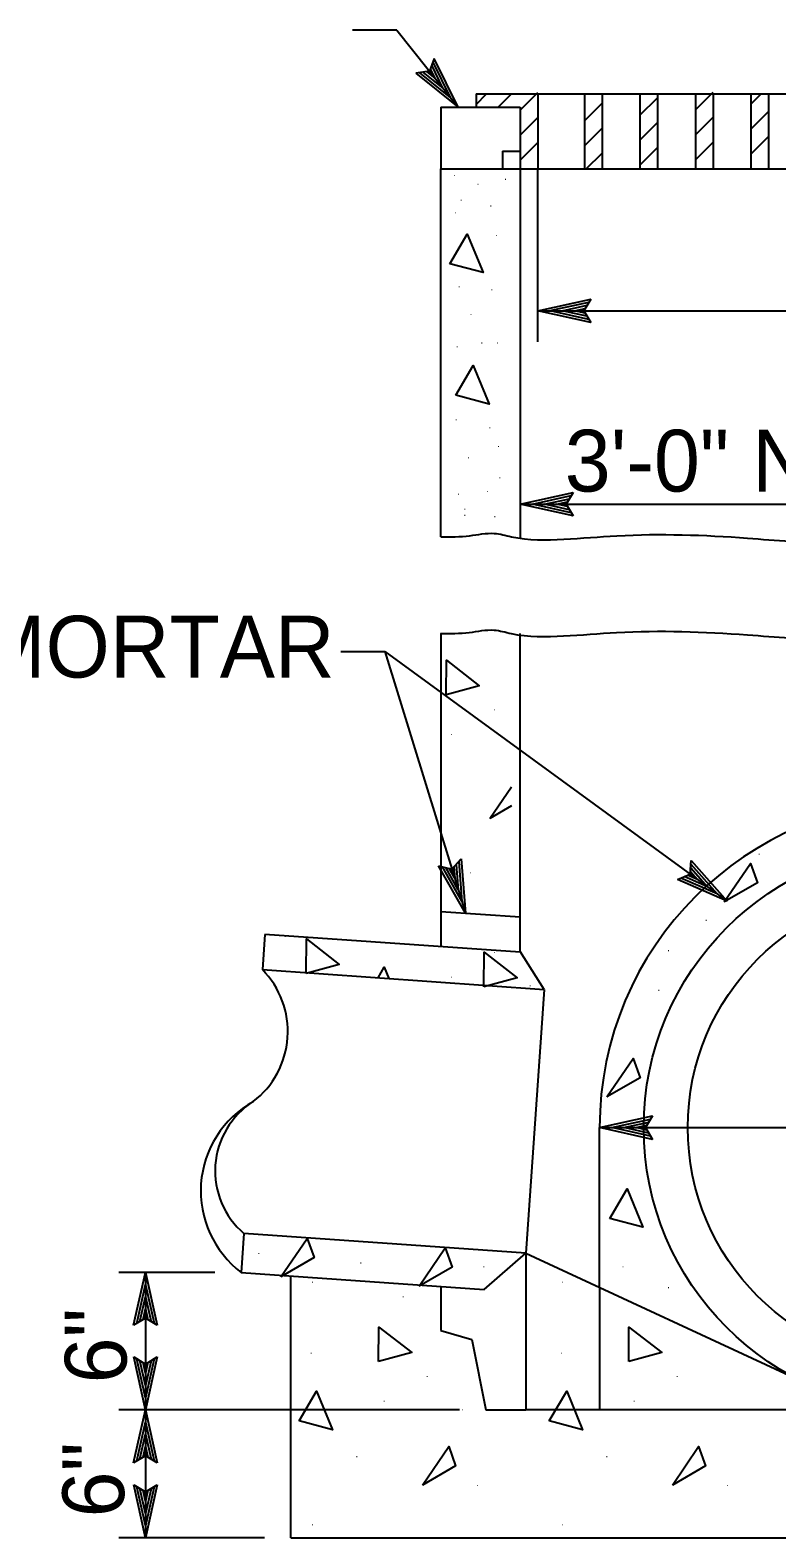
# Model space of a CAD drawing. Extents: x -894 to 866, y -476 to 714.
# Drawn here: x -668.3 to -583.7, y 283.4 to 454.3 of the extents above; entities that cross this region are included whole.
import ezdxf

# ---------------------------------------------------------------- set-up
doc = ezdxf.new("R2010")
doc.units = 0
for name, color, linetype in [('56 Stage 3 Anno', 7, 'Continuous'), ('57 Undefined', 7, 'Continuous'), ('59 Sndwall Anno', 7, 'Continuous'), ('60 Nongeo Data', 7, 'Continuous')]:
    doc.layers.add(name, color=color, linetype=linetype)

msp = doc.modelspace()

# ---------------------------------------------------------------- linework, layer by layer
at = {"layer": '56 Stage 3 Anno'}
for p, q in [((-626.76, 454.25), (-631.76, 454.25)), ((-626.76, 454.25), (-619.81, 445.52)), ((-623.05, 449.59), (-624.59, 449.38)), ((-624.18, 449.43), (-620.67, 446.6)), ((-623.75, 449.47), (-621.53, 447.68)), ((-623.37, 449.55), (-622.39, 448.76)), ((-622.5, 451.04), (-623.05, 449.59)), ((-622.39, 448.76), (-622.93, 449.87)), ((-621.53, 447.68), (-622.8, 450.28)), ((-620.67, 446.61), (-622.64, 450.63)), ((-619.81, 445.52), (-622.5, 451.04)), ((-622.5, 451.04), (-622.5, 451.04)), ((-624.59, 449.38), (-624.59, 449.38)), ((-624.59, 449.38), (-619.81, 445.52)), ((-619.81, 445.52), (-619.81, 445.52)), ((-610.76, 418.91), (-610.76, 438.52)), ((-610.76, 422.45), (-604.76, 423.78)), ((-604.76, 423.78), (-605.56, 422.45)), ((-604.76, 423.78), (-604.76, 423.78)), ((-610.76, 422.45), (-522.76, 422.45)), ((-604.76, 421.11), (-610.76, 422.45)), ((-610.76, 422.45), (-610.76, 422.45)), ((-604.98, 421.47), (-609.38, 422.45)), ((-609.37, 422.46), (-605, 423.43)), ((-608, 422.45), (-605.17, 423.08)), ((-605.21, 421.83), (-608, 422.45)), ((-606.62, 422.45), (-605.41, 422.72)), ((-605.39, 422.18), (-606.62, 422.45)), ((-605.56, 422.45), (-604.76, 421.11)), ((-604.76, 421.11), (-604.76, 421.11)), ((-612.76, 400.53), (-606.76, 401.86)), ((-606.76, 401.86), (-607.56, 400.53)), ((-606.76, 401.86), (-606.76, 401.86)), ((-612.76, 400.53), (-520.76, 400.53)), ((-606.76, 399.19), (-612.76, 400.53)), ((-612.76, 400.53), (-612.76, 400.53)), ((-606.98, 399.54), (-611.38, 400.53)), ((-611.37, 400.53), (-607, 401.5)), ((-610, 400.52), (-607.17, 401.15)), ((-607.21, 399.9), (-610, 400.52)), ((-608.62, 400.52), (-607.41, 400.79)), ((-607.39, 400.25), (-608.62, 400.52)), ((-607.56, 400.53), (-606.76, 399.19)), ((-606.76, 399.19), (-606.76, 399.19)), ((-633.1, 383.82), (-628.1, 383.82)), ((-628.1, 383.82), (-618.97, 354.19)), ((-628.1, 383.82), (-589.31, 355.53)), ((-618.97, 354.19), (-622.01, 359.53)), ((-622.01, 359.53), (-622.01, 359.53)), ((-622.01, 359.53), (-620.5, 359.16)), ((-619.38, 355.52), (-621.59, 359.41)), ((-619.78, 356.83), (-621.21, 359.34)), ((-620.19, 358.15), (-620.8, 359.23)), ((-620.5, 359.16), (-619.46, 360.32)), ((-620.29, 359.4), (-620.19, 358.15)), ((-620.01, 359.67), (-619.78, 356.83)), ((-619.73, 360), (-619.37, 355.51)), ((-619.46, 360.32), (-619.46, 360.32)), ((-619.46, 360.32), (-618.97, 354.19)), ((-593.51, 358.6), (-593.37, 360.15)), ((-593.49, 358.92), (-592.66, 357.98)), ((-593.43, 359.31), (-591.54, 357.16)), ((-593.4, 359.73), (-590.43, 356.35)), ((-593.37, 360.15), (-593.37, 360.15)), ((-593.37, 360.15), (-589.31, 355.53)), ((-594.94, 357.99), (-593.51, 358.6)), ((-589.31, 355.53), (-594.94, 357.99)), ((-594.94, 357.99), (-594.94, 357.99)), ((-590.44, 356.35), (-594.54, 358.14)), ((-591.54, 357.16), (-594.19, 358.32)), ((-592.66, 357.98), (-593.79, 358.47)), ((-589.31, 355.53), (-589.31, 355.53)), ((-618.97, 354.19), (-618.97, 354.19)), ((-603.76, 329.87), (-597.76, 331.2)), ((-603.76, 329.87), (-529.76, 329.87)), ((-597.76, 328.53), (-603.76, 329.87)), ((-603.76, 329.87), (-603.76, 329.87)), ((-597.98, 328.89), (-602.38, 329.87)), ((-602.37, 329.88), (-598, 330.84)), ((-601, 329.87), (-598.17, 330.5)), ((-598.21, 329.25), (-601, 329.87)), ((-599.62, 329.87), (-598.41, 330.14)), ((-598.39, 329.59), (-599.62, 329.87)), ((-597.76, 331.2), (-598.56, 329.87)), ((-598.56, 329.87), (-597.76, 328.53)), ((-597.76, 331.2), (-597.76, 331.2)), ((-597.76, 328.53), (-597.76, 328.53)), ((-647.39, 313.46), (-658.25, 313.46)), ((-656.59, 307.46), (-655.25, 313.46)), ((-655.25, 313.46), (-655.25, 297.87)), ((-655.25, 313.46), (-655.25, 313.46)), ((-655.25, 313.46), (-653.92, 307.46)), ((-656.23, 307.67), (-655.25, 312.08)), ((-655.24, 312.06), (-654.28, 307.69)), ((-655.87, 307.91), (-655.25, 310.69)), ((-655.52, 308.08), (-655.25, 309.31)), ((-655.25, 310.69), (-654.62, 307.87)), ((-655.25, 309.31), (-654.98, 308.1)), ((-655.25, 308.26), (-656.59, 307.46)), ((-653.92, 307.46), (-655.25, 308.26)), ((-656.59, 307.46), (-656.59, 307.46)), ((-653.92, 307.46), (-653.92, 307.46)), ((-655.25, 297.87), (-656.58, 303.87)), ((-656.58, 303.87), (-656.58, 303.87)), ((-656.58, 303.87), (-655.25, 303.07)), ((-655.25, 299.26), (-656.22, 303.64)), ((-655.24, 300.64), (-655.87, 303.46)), ((-655.24, 302.02), (-655.51, 303.23)), ((-655.25, 303.07), (-653.91, 303.87)), ((-653.91, 303.87), (-655.25, 297.87)), ((-654.26, 303.66), (-655.25, 299.25)), ((-654.62, 303.42), (-655.24, 300.64)), ((-654.97, 303.25), (-655.24, 302.02)), ((-653.91, 303.87), (-653.91, 303.87)), ((-619.66, 297.87), (-658.25, 297.87)), ((-656.59, 291.87), (-655.25, 297.87)), ((-655.25, 297.87), (-655.25, 283.37)), ((-655.25, 297.87), (-655.25, 297.87)), ((-655.25, 297.87), (-655.25, 297.87)), ((-655.25, 297.87), (-653.92, 291.87)), ((-656.23, 292.09), (-655.25, 296.49)), ((-655.24, 296.48), (-654.28, 292.11)), ((-655.87, 292.32), (-655.25, 295.11)), ((-655.25, 295.11), (-654.62, 292.29)), ((-655.25, 292.67), (-656.59, 291.87)), ((-655.52, 292.5), (-655.25, 293.73)), ((-655.25, 293.73), (-654.98, 292.52)), ((-653.92, 291.87), (-655.25, 292.67)), ((-656.59, 291.87), (-656.59, 291.87)), ((-653.92, 291.87), (-653.92, 291.87)), ((-655.25, 283.37), (-656.58, 289.37)), ((-656.58, 289.37), (-656.58, 289.37)), ((-656.58, 289.37), (-655.25, 288.57)), ((-655.25, 284.76), (-656.22, 289.14)), ((-655.24, 286.14), (-655.87, 288.96)), ((-655.25, 288.57), (-653.91, 289.37)), ((-653.91, 289.37), (-655.25, 283.37)), ((-654.26, 289.16), (-655.25, 284.75)), ((-654.62, 288.92), (-655.24, 286.14)), ((-653.91, 289.37), (-653.91, 289.37)), ((-655.24, 287.52), (-655.51, 288.73)), ((-654.97, 288.75), (-655.24, 287.52)), ((-641.76, 283.37), (-658.25, 283.37)), ((-655.25, 283.37), (-655.25, 283.37))]:
    msp.add_line(p, q, dxfattribs=at)
at = {"layer": '59 Sndwall Anno'}
for p, q in [((-617.76, 445.83), (-616.58, 447.02)), ((-615.25, 445.52), (-613.75, 447.02)), ((-612.76, 445.17), (-610.76, 447.17)), ((-599.19, 444.6), (-597.19, 446.6)), ((-592.9, 445.23), (-590.9, 447.23)), ((-586.62, 445.86), (-585.46, 447.02)), ((-612.76, 442.34), (-610.76, 444.34)), ((-605.48, 443.97), (-603.48, 445.97)), ((-592.9, 442.4), (-590.9, 444.4)), ((-586.62, 443.03), (-584.62, 445.03)), ((-605.48, 441.14), (-603.48, 443.14)), ((-599.19, 441.77), (-597.19, 443.77)), ((-612.76, 439.52), (-610.76, 441.52)), ((-599.19, 438.94), (-597.19, 440.94)), ((-592.9, 439.57), (-590.9, 441.57)), ((-586.62, 440.2), (-584.62, 442.2)), ((-605.28, 438.52), (-603.48, 440.32))]:
    msp.add_line(p, q, dxfattribs=at)
for points in [[(-620.74, 427.77), (-618.76, 431.13), (-616.98, 426.78)], [(-620.06, 412.87), (-618.08, 416.24), (-616.3, 411.88)], [(-621.16, 378.92), (-621.13, 382.83), (-617.41, 379.95)], [(-589.63, 355.44), (-586.66, 359.79), (-585.87, 357.62)], [(-637.03, 347.34), (-637, 351.25), (-633.28, 348.37)], [(-616.87, 345.84), (-616.84, 349.74), (-613.12, 346.86)], [(-602.93, 333.34), (-599.96, 337.69), (-599.17, 335.52)], [(-602.61, 319.57), (-600.63, 322.94), (-598.85, 318.59)], [(-639.89, 312.96), (-636.92, 317.31), (-636.13, 315.13)], [(-624.23, 311.88), (-621.27, 316.24), (-620.47, 314.06)], [(-628.81, 303.36), (-628.78, 307.26), (-625.06, 304.38)], [(-600.46, 303.36), (-600.43, 307.26), (-596.71, 304.38)], [(-637.82, 296.62), (-635.84, 299.98), (-634.06, 295.63)], [(-609.47, 296.62), (-607.49, 299.98), (-605.71, 295.63)], [(-623.84, 289.35), (-620.87, 293.71), (-620.08, 291.53)], [(-595.49, 289.35), (-592.53, 293.71), (-591.74, 291.53)]]:
    msp.add_lwpolyline(points, close=True, dxfattribs=at)
for points in [[(-616.19, 364.92), (-613.76, 368.48)], [(-613.76, 366.32), (-616.19, 364.92)], [(-628.88, 346.86), (-628.19, 348.04), (-627.67, 346.78)]]:
    msp.add_lwpolyline(points, dxfattribs=at)
at = {"layer": '60 Nongeo Data'}
for p, q in [((-617.76, 447.02), (-617.76, 445.52)), ((-617.76, 447.02), (-612.26, 447.02)), ((-612.26, 447.02), (-521.26, 447.02)), ((-610.76, 447.02), (-610.76, 438.52)), ((-605.48, 447.02), (-605.48, 438.52)), ((-603.48, 447.02), (-603.48, 438.52)), ((-599.19, 447.02), (-599.19, 438.52)), ((-597.19, 447.02), (-597.19, 438.52)), ((-592.9, 447.02), (-592.9, 438.52)), ((-590.9, 447.02), (-590.9, 438.52)), ((-586.62, 447.02), (-586.62, 438.52)), ((-584.62, 447.02), (-584.62, 438.52)), ((-621.76, 445.52), (-612.76, 445.52)), ((-621.76, 445.52), (-621.76, 438.52)), ((-612.76, 445.52), (-612.76, 438.52)), ((-614.76, 440.52), (-612.76, 440.52)), ((-614.76, 440.52), (-614.76, 438.52)), ((-621.76, 396.84), (-621.76, 438.52)), ((-621.76, 438.52), (-613.76, 438.52)), ((-613.76, 438.52), (-520.76, 438.52)), ((-612.76, 438.52), (-612.76, 396.75)), ((-621.76, 385.87), (-621.76, 350.37)), ((-612.76, 349.81), (-612.76, 385.87)), ((-621.76, 354.38), (-612.76, 353.75)), ((-641.71, 351.77), (-641.99, 347.78)), ((-612.76, 349.74), (-641.71, 351.77)), ((-610.05, 345.54), (-612.76, 349.81)), ((-641.99, 347.78), (-610.05, 345.54)), ((-610.05, 345.54), (-612.14, 315.62)), ((-603.76, 311.74), (-603.76, 329.87)), ((-644.08, 317.85), (-644.39, 313.46)), ((-612.14, 315.62), (-644.08, 317.85)), ((-616.85, 311.53), (-612.14, 315.62)), ((-612.14, 315.62), (-580.2, 300.83)), ((-612.14, 315.62), (-612.14, 297.87)), ((-644.39, 313.46), (-616.85, 311.53)), ((-638.76, 283.37), (-638.76, 313.06)), ((-621.76, 311.87), (-621.76, 306.87)), ((-603.76, 311.74), (-603.76, 297.87)), ((-621.76, 306.87), (-618.26, 305.87)), ((-618.26, 305.87), (-616.66, 297.87)), ((-616.66, 297.87), (-612.14, 297.87)), ((-521.54, 297.87), (-612.14, 297.87)), ((-638.76, 283.37), (-499.76, 283.37))]:
    msp.add_line(p, q, dxfattribs=at)
for radius in [32, 27]:
    msp.add_circle((-566.76, 329.87), radius, dxfattribs=at)
for centre, radius, start, end in [((-566.76, 329.87), 37, 0, 180), ((-649.11, 340.76), 10, 307.386, 44.6144), ((-637.4, 322.69), 11.58, 119.1057, 232.895), ((-638.02, 324.95), 9.33, 122.5114, 229.489)]:
    msp.add_arc(centre, radius, start, end, dxfattribs=at)
for points in [[(-621.76, 396.84), (-618.5, 396.95), (-615.7, 397.22), (-613.76, 396.84), (-607.82, 396.55), (-601.8, 396.95), (-586.98, 396.68), (-577.36, 396.42), (-570.28, 397.35), (-557.59, 396.82), (-546.64, 397.62), (-537.15, 395.48), (-527.13, 396.68), (-519.76, 396.84), (-516.05, 397.62), (-511.76, 396.84)], [(-621.79, 385.87), (-618.53, 385.99), (-615.72, 386.26), (-613.79, 385.87), (-607.84, 385.59), (-601.83, 385.99), (-587, 385.72), (-577.38, 385.45), (-570.3, 386.39), (-557.61, 385.86), (-546.66, 386.66), (-537.18, 384.52), (-527.16, 385.72), (-519.79, 385.87), (-516.07, 386.66), (-511.79, 385.87)]]:
    msp.add_spline(points, degree=3, dxfattribs=at)

# ---------------------------------------------------------------- texts
at = {"layer": '57 Undefined'}
for s, p in [('3\'-0" NOMINAL ID', (-607.71, 401.96)), ('MORTAR', (-674.37, 380.88))]:
    msp.add_text(s, height=7, dxfattribs=at).set_placement(p)
for p in [(-657.39, 300.88), (-657.67, 285.69)]:
    msp.add_text('6"', height=7, rotation=90, dxfattribs=at).set_placement(p)
at = {"layer": '59 Sndwall Anno'}
for p in [(-620.38, 437.72), (-617.7, 436.72), (-614.58, 437.28), (-619.6, 434.93), (-616.25, 434.26), (-620.27, 433.48), (-615.58, 430.91), (-619.82, 425.1), (-616.14, 424.77), (-618.49, 421.97), (-617.26, 418.73), (-615.47, 418.73), (-620.05, 418.29), (-620.16, 410.02), (-616.36, 409.13), (-615.36, 407), (-618.77, 405.73), (-615.22, 403.45), (-619.91, 401.61), (-616.64, 401.89), (-619.2, 399.91), (-619.2, 399.2), (-615.79, 399.05), (-615.81, 377.15), (-620.68, 374.35), (-585.82, 360.81), (-618.53, 358.68), (-586.68, 357.16), (-591.82, 353.3), (-615.81, 349.65), (-596.11, 349.86), (-620.68, 346.85), (-611.78, 345.88), (-597.19, 345.36), (-642.55, 315.53), (-630.97, 314.46), (-617.03, 314.03), (-601.26, 314.03), (-636.47, 312.28), (-608.13, 312.28), (-596.11, 311.67), (-626.18, 310.62), (-636.6, 304.23), (-608.25, 304.23), (-623.46, 301.59), (-595.11, 301.59), (-628.33, 298.79), (-619.44, 297.82), (-599.99, 298.79), (-591.09, 297.82), (-631.42, 292.51), (-603.08, 292.51), (-617.77, 289.25), (-589.43, 289.25), (-636.47, 284.78), (-608.13, 284.78)]:
    msp.add_text('.', height=0.8, dxfattribs=at).set_placement(p)
at = {"layer": '60 Nongeo Data'}
msp.add_text('.', height=0.4, dxfattribs=at).set_placement((-639.46, 351.47))

doc.saveas('drawing.dxf')
